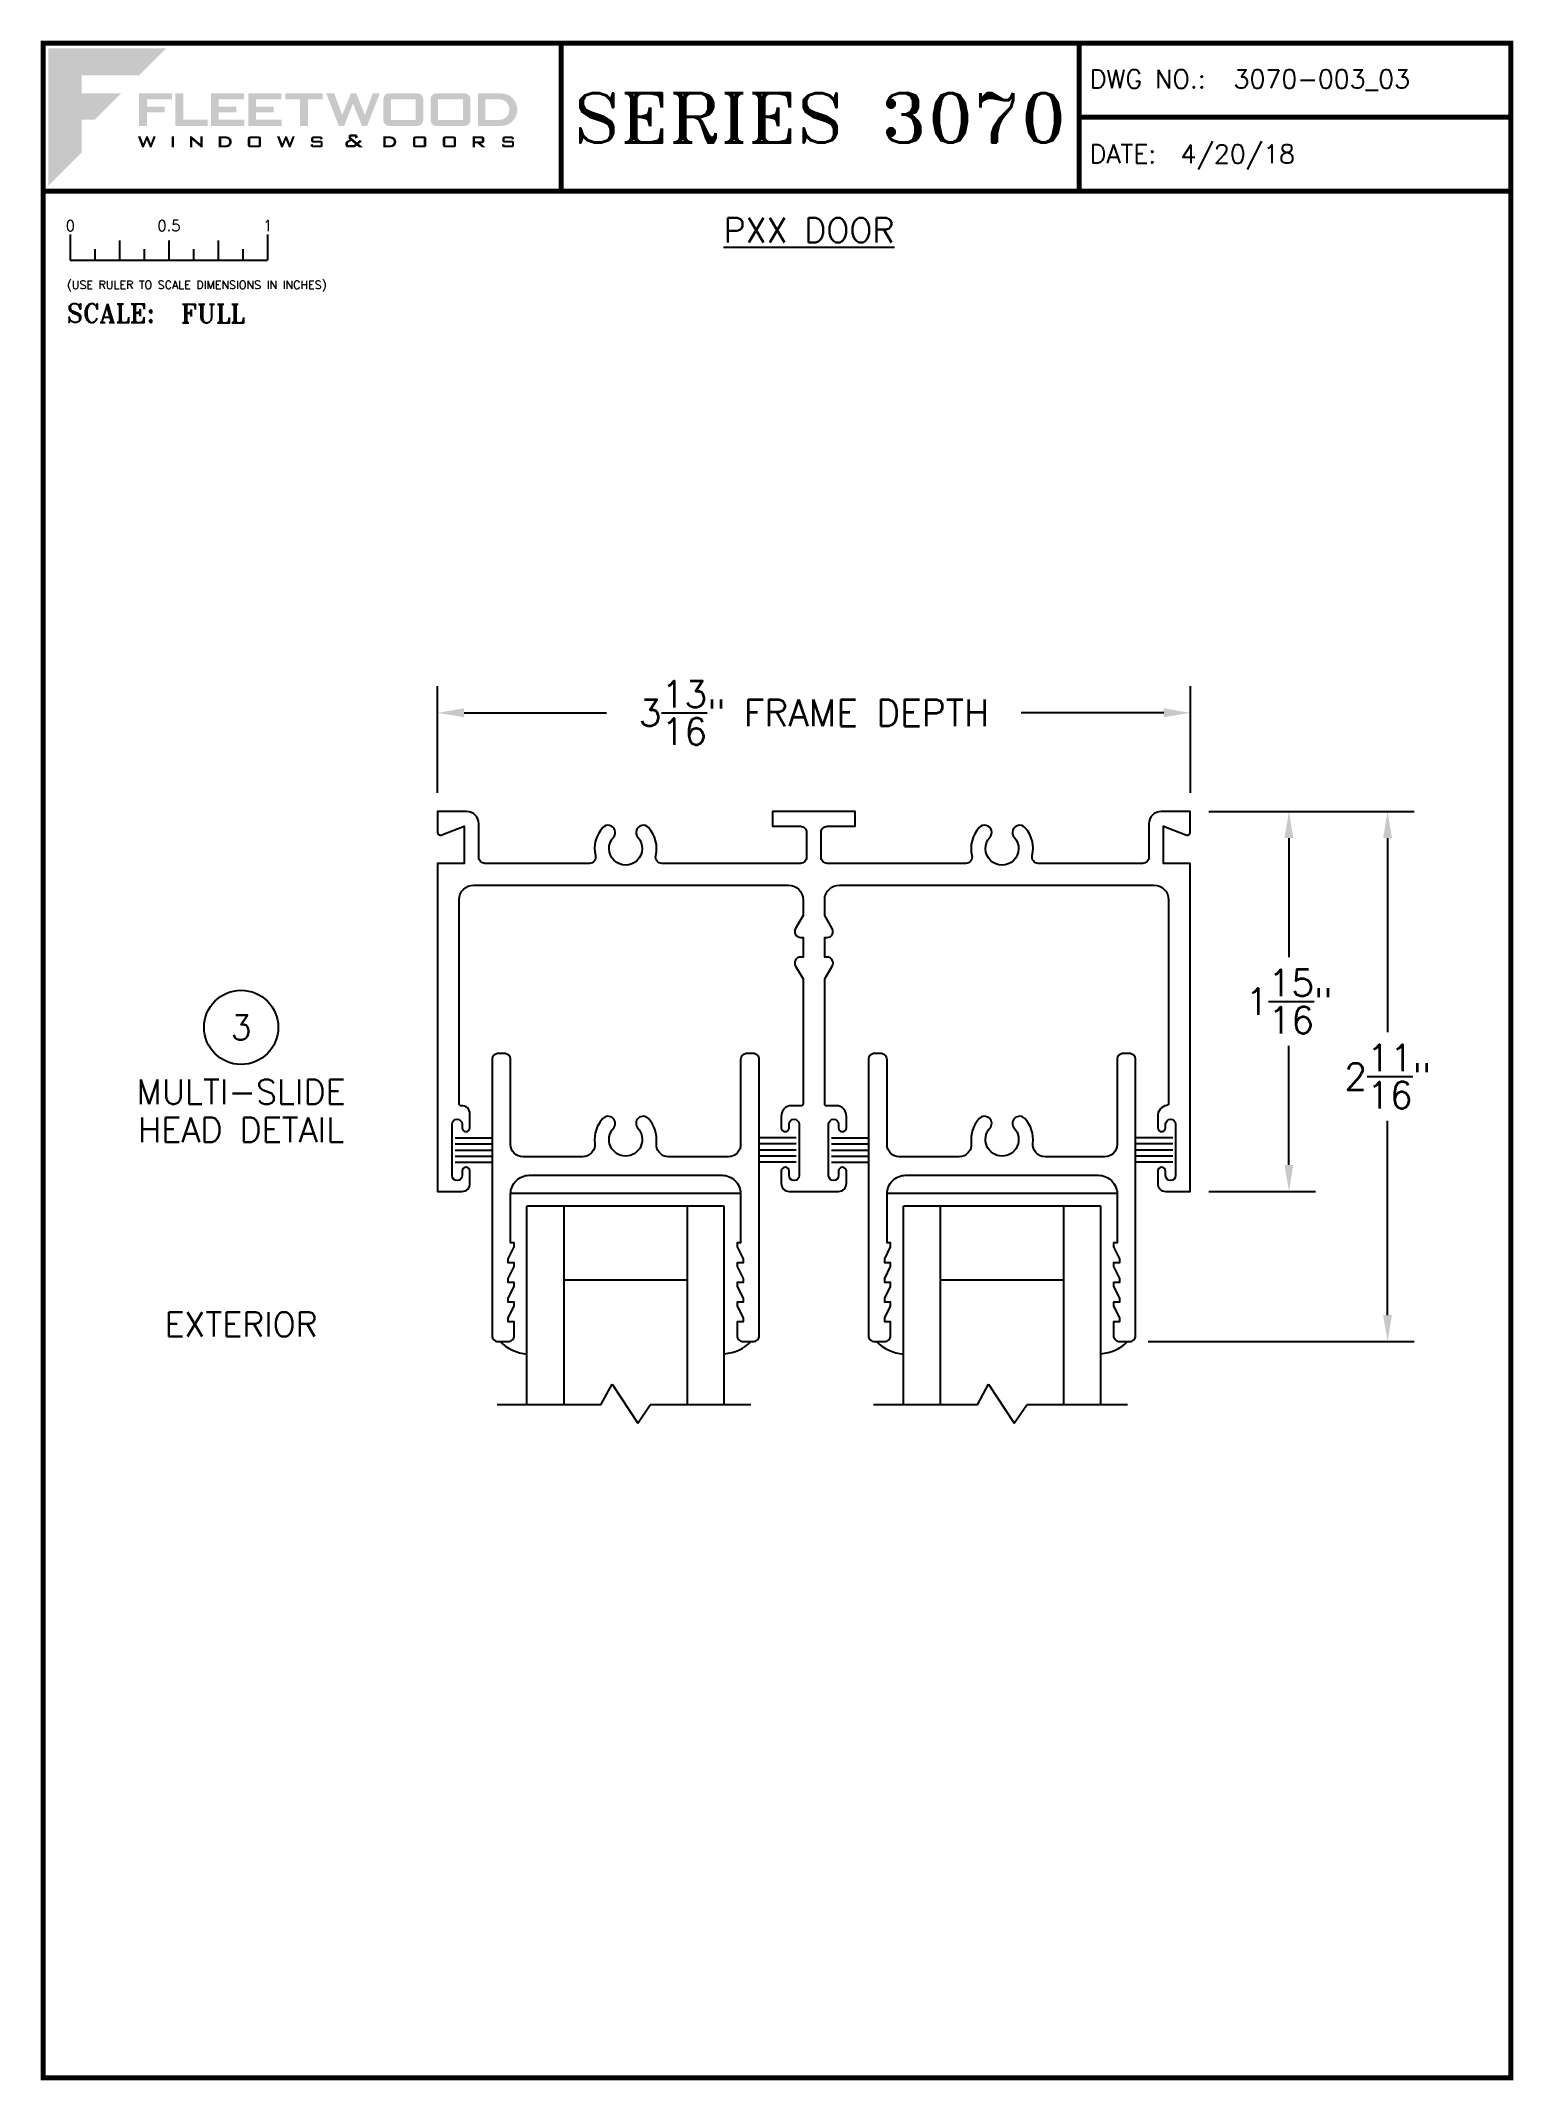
# Paper-space layout 'DETAIL 3' of a CAD drawing. Extents: x 0.3 to 7.8, y 0.1 to 10.4.
# The model-space entities are those that its viewports show. They can reach past a viewport. Long polylines and large blocks are cut down to what shows.
import ezdxf
from ezdxf.enums import TextEntityAlignment as Align

# ---------------------------------------------------------------- set-up
doc = ezdxf.new("R2010")
doc.units = 0
doc.header["$LTSCALE"] = 0.25
doc.header["$MEASUREMENT"] = 0
doc.layers.get('0').update_dxf_attribs({"linetype": 'CONTINUOUS'})
doc.layers.get('DEFPOINTS').update_dxf_attribs({"color": 1, "linetype": 'CONTINUOUS'})
for name, color, linetype in [('DIM', 7, 'CONTINUOUS'), ('FRAME', 1, 'CONTINUOUS'), ('GLASS-VINYL', 7, 'CONTINUOUS'), ('SEAL', 7, 'CONTINUOUS'), ('TEXT', 7, 'CONTINUOUS')]:
    doc.layers.add(name, color=color, linetype=linetype)
doc.layers.add('VP', color=40, linetype='CONTINUOUS', plot=False)
doc.layers.get('VP').off()
doc.styles.add('ROMANS', font='romans')
doc.styles.add('ROMANT', font='romant')
doc.styles.add('SIMPLEX-094', font='simplex.shx', dxfattribs={"height": 0.094})
doc.styles.get("Standard").update_dxf_attribs({"font": 'simplex.shx'})
doc.dimstyles.new('FULL SCALE', dxfattribs={"dimscale": 0.75, "dimtxt": 0.18, "dimasz": 0.18, "dimexe": 0.18, "dimexo": 0.125, "dimgap": 0.09, "dimtad": 0, "dimtih": 1, "dimtoh": 1, "dimdec": 4, "dimzin": 0, "dimdsep": 46, "dimlunit": 4, "dimtxsty": 'Standard', "dimcen": 0.09, "dimadec": 0, "dimazin": 0, "dimtfac": 1, "dimtdec": 4, "dimtofl": 0, "dimtmove": 0, "dimatfit": 3, "dimfxl": 0, "dimtolj": 1, "dimtzin": 0, "dimarcsym": 0})

# ---------------------------------------------------------------- blocks, each defined once
blk = doc.blocks.new('sectball')
blk.add_circle((0, 0), 0.125)
blk.add_attdef('NO', text='', height=0.062).set_placement((0, 0), align=Align.MIDDLE_CENTER)
for tag, p in [('LINE1', (0, -0.2588)), ('LINE2', (0, -0.3864)), ('LINE3', (0, -0.5214))]:
    blk.add_attdef(tag, text='', height=0.078).set_placement(p, align=Align.CENTER)
blk = doc.blocks.new('*D58')
at = {"layer": 'DEFPOINTS', "color": 0}
for p in [(6.127, 7.043), (2.311, 6.543), (6.127, 6.543)]:
    blk.add_point(p, dxfattribs=at)
at = {"layer": 'TEXT', "color": 0, "lineweight": -2}
for p, q in [((2.311, 6.637), (2.311, 7.178)), ((6.127, 6.637), (6.127, 7.178)), ((2.446, 7.043), (3.168, 7.043)), ((5.992, 7.043), (5.27, 7.043))]:
    blk.add_line(p, q, dxfattribs=at)
at = {"layer": 'TEXT', "color": 0}
for points in [[(2.446, 7.066), (2.446, 7.021), (2.311, 7.043)], [(5.992, 7.066), (5.992, 7.021), (6.127, 7.043)]]:
    blk.add_solid(points, dxfattribs=at)
at = {"layer": 'TEXT', "color": 0, "insert": (4.219, 7.043), "char_height": 0.135, "attachment_point": 5}
blk.add_mtext('\\A1;3{\\H1.000000x;\\S13/16;}" FRAME DEPTH', dxfattribs=at)
blk = doc.blocks.new('*D59')
at = {"layer": 'DEFPOINTS', "color": 0}
for p in [(6.127, 6.543), (5.819, 3.856), (7.127, 3.856)]:
    blk.add_point(p, dxfattribs=at)
at = {"layer": 'TEXT', "color": 0, "lineweight": -2}
for p, q in [((6.221, 6.543), (7.262, 6.543)), ((7.127, 6.408), (7.127, 5.425)), ((7.127, 3.991), (7.127, 4.975)), ((5.913, 3.856), (7.262, 3.856))]:
    blk.add_line(p, q, dxfattribs=at)
at = {"layer": 'TEXT', "color": 0}
for points in [[(7.104, 6.408), (7.149, 6.408), (7.127, 6.543)], [(7.104, 3.991), (7.149, 3.991), (7.127, 3.856)]]:
    blk.add_solid(points, dxfattribs=at)
at = {"layer": 'TEXT', "color": 0, "insert": (7.127, 5.2), "char_height": 0.135, "attachment_point": 5}
blk.add_mtext('\\A1;2{\\H1.000000x;\\S11/16;}"', dxfattribs=at)
blk = doc.blocks.new('Fleetwood_Logo_6-10-15')
h = blk.add_hatch(color=154)
h.dxf.hatch_style = 1
h.paths.add_polyline_path([(0.2526, -0.0017), (0.0019, -0.0017), (0.0019, -0.2942), (0.0725, -0.2236), (0.0725, -0.1535), (0.1007, -0.1535), (0.1567, -0.0976), (0.0725, -0.0976), (0.0725, -0.0596), (0.1946, -0.0596)])
h = blk.add_hatch(color=251)
h.dxf.hatch_style = 1
h.paths.add_polyline_path([(0.2487, -0.1256), (0.2112, -0.1256), (0.2112, -0.1102), (0.2647, -0.1102), (0.2647, -0.0976), (0.1946, -0.0976), (0.1946, -0.1667), (0.2112, -0.1667), (0.2112, -0.1377), (0.2487, -0.1377)])
h = blk.add_hatch(color=251)
h.dxf.hatch_style = 1
h.paths.add_polyline_path([(0.2886, -0.0976), (0.272, -0.0976), (0.272, -0.1667), (0.3401, -0.1667), (0.3401, -0.1535), (0.2886, -0.1535)])
h = blk.add_hatch(color=251)
h.dxf.hatch_style = 1
h.paths.add_polyline_path([(0.4175, -0.0976), (0.3474, -0.0976), (0.3474, -0.1667), (0.4185, -0.1667), (0.4185, -0.1534), (0.364, -0.1534), (0.364, -0.1377), (0.4015, -0.1377), (0.4015, -0.1256), (0.364, -0.1256), (0.364, -0.1102), (0.4175, -0.1102)])
h = blk.add_hatch(color=251)
h.dxf.hatch_style = 1
h.paths.add_polyline_path([(0.4965, -0.0976), (0.4264, -0.0976), (0.4264, -0.1667), (0.4975, -0.1667), (0.4975, -0.1534), (0.443, -0.1534), (0.443, -0.1377), (0.4804, -0.1377), (0.4804, -0.1256), (0.443, -0.1256), (0.443, -0.1102), (0.4965, -0.1102)])
h = blk.add_hatch(color=251)
h.dxf.hatch_style = 1
h.paths.add_polyline_path([(0.5842, -0.0976), (0.5054, -0.0976), (0.5054, -0.1102), (0.5365, -0.1102), (0.5365, -0.1667), (0.5531, -0.1667), (0.5531, -0.1102), (0.5842, -0.1102)])
h = blk.add_hatch(color=251)
h.dxf.hatch_style = 1
h.paths.add_polyline_path([(0.6089, -0.0976), (0.5921, -0.0976), (0.6188, -0.1667), (0.63, -0.1667), (0.6489, -0.1192), (0.6679, -0.1667), (0.6789, -0.1667), (0.7056, -0.0976), (0.6908, -0.0976), (0.6742, -0.1433), (0.6558, -0.0976), (0.6446, -0.0976), (0.6261, -0.1433)])
h = blk.add_hatch(color=251)
h.dxf.hatch_style = 1
h.paths.add_polyline_path([(0.7853, -0.0976), (0.726, -0.0976, 0.414214), (0.7133, -0.1102), (0.7133, -0.154, 0.414214), (0.726, -0.1667), (0.7853, -0.1667, 0.414214), (0.798, -0.154), (0.798, -0.1102, 0.414214)])
h.paths.add_polyline_path([(0.7819, -0.1102), (0.7819, -0.154), (0.7294, -0.154), (0.7294, -0.1102)], flags=16)
h = blk.add_hatch(color=251)
h.dxf.hatch_style = 1
h.paths.add_polyline_path([(0.8856, -0.0976), (0.8262, -0.0976, 0.414214), (0.8136, -0.1102), (0.8136, -0.154, 0.414214), (0.8262, -0.1667), (0.8856, -0.1667, 0.414214), (0.8982, -0.154), (0.8982, -0.1102, 0.414214)])
h.paths.add_polyline_path([(0.8822, -0.1102), (0.8822, -0.154), (0.8296, -0.154), (0.8296, -0.1102)], flags=16)
h = blk.add_hatch(color=251)
h.dxf.hatch_style = 1
h.paths.add_polyline_path([(0.9632, -0.0976), (0.914, -0.0976), (0.914, -0.1667), (0.9632, -0.1667, 1)])
h.paths.add_polyline_path([(0.9301, -0.1102), (0.9593, -0.1102, -1), (0.9593, -0.154), (0.9301, -0.154)], flags=16)
h = blk.add_hatch(color=7)
h.dxf.hatch_style = 1
h.paths.add_polyline_path([(0.2301, -0.1891), (0.2251, -0.1891), (0.2196, -0.2043), (0.2134, -0.1891), (0.2097, -0.1891), (0.2035, -0.2043), (0.1978, -0.1891), (0.1922, -0.1891), (0.2011, -0.2121), (0.2048, -0.2121), (0.2112, -0.1963), (0.2175, -0.2121), (0.2212, -0.2121)])
h = blk.add_hatch(color=7)
h.dxf.hatch_style = 1
h.paths.add_polyline_path([(0.2691, -0.1891), (0.2637, -0.1891), (0.2637, -0.2118), (0.2637, -0.2121), (0.2691, -0.2121)])
h = blk.add_hatch(color=7)
h.dxf.hatch_style = 1
h.paths.add_polyline_path([(0.3077, -0.1964), (0.3259, -0.2121), (0.3298, -0.2121), (0.3298, -0.1891), (0.325, -0.1891), (0.325, -0.2047), (0.3067, -0.1891), (0.3029, -0.1891), (0.3029, -0.2121), (0.3077, -0.2121)])
h = blk.add_hatch(color=7)
h.dxf.hatch_style = 1
h.paths.add_polyline_path([(0.3801, -0.1891), (0.3637, -0.1891), (0.3637, -0.2121), (0.3801, -0.2121, 1)])
h.paths.add_polyline_path([(0.3691, -0.2079), (0.3691, -0.1933), (0.3788, -0.1933, -1), (0.3788, -0.2079)], flags=16)
h = blk.add_hatch(color=7)
h.dxf.hatch_style = 1
h.paths.add_polyline_path([(0.4537, -0.2079), (0.4537, -0.1933, 0.414214), (0.4495, -0.1891), (0.4297, -0.1891, 0.414214), (0.4255, -0.1933), (0.4255, -0.2079, 0.414214), (0.4297, -0.2121), (0.4495, -0.2121, 0.414214)])
h.paths.add_polyline_path([(0.4308, -0.2079), (0.4308, -0.1933), (0.4484, -0.1933), (0.4484, -0.2079)], flags=16)
h = blk.add_hatch(color=7)
h.dxf.hatch_style = 1
h.paths.add_polyline_path([(0.5253, -0.1891), (0.5203, -0.1891), (0.5148, -0.2043), (0.5087, -0.1891), (0.5049, -0.1891), (0.4988, -0.2043), (0.493, -0.1891), (0.4874, -0.1891), (0.4963, -0.2121), (0.5001, -0.2121), (0.5064, -0.1963), (0.5127, -0.2121), (0.5164, -0.2121)])
h = blk.add_hatch(color=7)
h.dxf.hatch_style = 1
h.paths.add_polyline_path([(0.5801, -0.1891), (0.5643, -0.1891, 0.414214), (0.56, -0.1933), (0.56, -0.1981, 0.414214), (0.5643, -0.2024), (0.58, -0.2024), (0.58, -0.2078), (0.5637, -0.2078), (0.5637, -0.2052), (0.5591, -0.2062), (0.5591, -0.2078, 0.414214), (0.5634, -0.2121), (0.5805, -0.2121, 0.414214), (0.5848, -0.2078), (0.5848, -0.2024, 0.414214), (0.5805, -0.1982), (0.5648, -0.1982), (0.5648, -0.193), (0.5798, -0.193), (0.5798, -0.1958), (0.5843, -0.1948), (0.5843, -0.1933, 0.414214)])
h = blk.add_hatch(color=7)
h.dxf.hatch_style = 1
h.paths.add_polyline_path([(0.645, -0.1913, -0.222262), (0.6447, -0.1906), (0.6447, -0.1892), (0.6535, -0.1892), (0.6535, -0.193), (0.6587, -0.1918), (0.6587, -0.189, 0.414214), (0.6544, -0.1847), (0.6437, -0.1847, 0.414214), (0.6394, -0.189), (0.6394, -0.1922, 0.222262), (0.6407, -0.1948), (0.6415, -0.1955), (0.6345, -0.1998, 0.260684), (0.6329, -0.2027), (0.6329, -0.2078, 0.414214), (0.6372, -0.2121), (0.6514, -0.2121, 0.17577), (0.6536, -0.2113), (0.657, -0.2085), (0.6614, -0.2121), (0.6699, -0.2121), (0.6613, -0.2049), (0.6676, -0.1997), (0.6637, -0.1964), (0.6574, -0.2017)])
h.paths.add_polyline_path([(0.6532, -0.2052), (0.6509, -0.2072, -0.17577), (0.6502, -0.2074), (0.6382, -0.2074), (0.6382, -0.2033, -0.260684), (0.6387, -0.2025), (0.6451, -0.1985)], flags=16)
h = blk.add_hatch(color=7)
h.dxf.hatch_style = 1
h.paths.add_polyline_path([(0.7294, -0.1891), (0.713, -0.1891), (0.713, -0.2121), (0.7294, -0.2121, 1)])
h.paths.add_polyline_path([(0.7184, -0.2079), (0.7184, -0.1933), (0.7281, -0.1933, -1), (0.7281, -0.2079)], flags=16)
h = blk.add_hatch(color=7)
h.dxf.hatch_style = 1
h.paths.add_polyline_path([(0.8045, -0.2079), (0.8045, -0.1933, 0.414214), (0.8003, -0.1891), (0.7805, -0.1891, 0.414214), (0.7763, -0.1933), (0.7763, -0.2079, 0.414214), (0.7805, -0.2121), (0.8003, -0.2121, 0.414214)])
h.paths.add_polyline_path([(0.7816, -0.2079), (0.7816, -0.1933), (0.7992, -0.1933), (0.7992, -0.2079)], flags=16)
h = blk.add_hatch(color=7)
h.dxf.hatch_style = 1
h.paths.add_polyline_path([(0.8678, -0.2079), (0.8678, -0.1933, 0.414214), (0.8636, -0.1891), (0.8438, -0.1891, 0.414214), (0.8396, -0.1933), (0.8396, -0.2079, 0.414214), (0.8438, -0.2121), (0.8636, -0.2121, 0.414214)])
h.paths.add_polyline_path([(0.8449, -0.2079), (0.8449, -0.1933), (0.8624, -0.1933), (0.8624, -0.2079)], flags=16)
h = blk.add_hatch(color=7)
h.dxf.hatch_style = 1
h.paths.add_polyline_path([(0.9277, -0.1993), (0.9277, -0.1933, 0.414214), (0.9235, -0.1891), (0.9028, -0.1891), (0.9028, -0.2121), (0.9082, -0.2121), (0.9082, -0.2035), (0.9131, -0.2035), (0.9224, -0.2121), (0.9303, -0.2121), (0.9197, -0.2035), (0.9235, -0.2035, 0.414214)])
h.paths.add_polyline_path([(0.9082, -0.1993), (0.9082, -0.1933), (0.9214, -0.1933, -0.414214), (0.9224, -0.1943), (0.9224, -0.1983, -0.414214), (0.9214, -0.1993)], flags=16)
h = blk.add_hatch(color=7)
h.dxf.hatch_style = 1
h.paths.add_polyline_path([(0.9867, -0.1982), (0.971, -0.1982), (0.971, -0.193), (0.9859, -0.193), (0.9859, -0.1958), (0.9905, -0.1948), (0.9905, -0.1933, 0.414214), (0.9863, -0.1891), (0.9705, -0.1891, 0.414214), (0.9662, -0.1933), (0.9662, -0.1981, 0.414214), (0.9705, -0.2024), (0.9862, -0.2024), (0.9862, -0.2078), (0.9699, -0.2078), (0.9699, -0.2052), (0.9653, -0.2062), (0.9653, -0.2078, 0.414214), (0.9696, -0.2121), (0.9867, -0.2121, 0.414214), (0.991, -0.2078), (0.991, -0.2024, 0.414214)])
blk = doc.blocks.new('A-SIZE_P')
at = {"const_width": 0.025}
blk.add_lwpolyline([(0.313, 0.125), (7.751, 0.125), (7.751, 10.437), (0.313, 10.437)], close=True, dxfattribs=at)
for points in [[(2.938, 10.437), (2.938, 9.687)], [(5.563, 10.437), (5.563, 9.687)], [(5.563, 10.062), (7.751, 10.062)], [(0.313, 9.687), (7.751, 9.687)]]:
    blk.add_lwpolyline(points, dxfattribs=at)
at = {"xscale": 2.387023416083395, "yscale": 2.387023416083395, "zscale": 2.387023416083395}
blk.add_blockref('Fleetwood_Logo_6-10-15', (0.334, 10.416), dxfattribs=at)
for s, style, p in [('DWG NO.:', 'SIMPLEX-094', (5.617, 10.209)), ('DATE:', 'SIMPLEX-094', (5.616, 9.829)), ('SCALE:', 'ROMANT', (0.433, 9.022))]:
    blk.add_text(s, height=0.094, dxfattribs=dict(style=style)).set_placement(p)
for tag, p, style in [('DWG_NO', (6.346, 10.209), 'SIMPLEX-094'), ('DATE', (6.077, 9.829), 'SIMPLEX-094'), ('SCALE', (1.011, 9.02), 'ROMANT')]:
    blk.add_attdef(tag, p, '', height=0.094, dxfattribs=dict(style=style))
for tag, height, style, width, p, p2 in [('DWG_NO_F', 0.094, 'SIMPLEX-094', 1.745692, (6.347, 10.209), (7.683, 10.209)), ('PRODUCT', 0.25, 'ROMANT', 1.390728, (3.001, 9.934), (5.5, 9.934))]:
    blk.add_attdef(tag, text='', height=height, dxfattribs=dict(style=style, width=width)).set_placement(p, p2, align=Align.FIT)
blk = doc.blocks.new('Full')
for p, q in [((0.137, -0.219), (0.137, -0.35)), ((0.262, -0.294), (0.262, -0.35)), ((0.387, -0.249), (0.387, -0.35)), ((0.512, -0.294), (0.512, -0.35)), ((0.637, -0.249), (0.637, -0.35)), ((0.762, -0.294), (0.762, -0.35)), ((0.887, -0.249), (0.887, -0.35)), ((1.012, -0.294), (1.012, -0.35)), ((1.137, -0.219), (1.137, -0.35)), ((0.137, -0.35), (1.137, -0.35))]:
    blk.add_line(p, q)
for s, p in [('0', (0.137, -0.219)), ('0.5', (0.637, -0.219)), ('1', (1.137, -0.219))]:
    blk.add_text(s, height=0.055).set_placement(p, align=Align.BOTTOM_CENTER)
at = {"style": 'ROMANS'}
blk.add_text('(USE RULER TO SCALE DIMENSIONS IN INCHES)', height=0.04115, dxfattribs=at).set_placement((0.12, -0.495))
blk = doc.blocks.new('*D106')
at = {"layer": 'DEFPOINTS', "color": 0}
for p in [(6.127, 6.543), (6.127, 4.617), (6.627, 4.617)]:
    blk.add_point(p, dxfattribs=at)
at = {"layer": 'DIM', "color": 0, "lineweight": -2}
for p, q in [((6.221, 6.543), (6.762, 6.543)), ((6.627, 6.408), (6.627, 5.805)), ((6.627, 4.752), (6.627, 5.355)), ((6.221, 4.617), (6.762, 4.617))]:
    blk.add_line(p, q, dxfattribs=at)
at = {"layer": 'DIM', "color": 0}
for points in [[(6.604, 6.408), (6.649, 6.408), (6.627, 6.543)], [(6.604, 4.752), (6.649, 4.752), (6.627, 4.617)]]:
    blk.add_solid(points, dxfattribs=at)
at = {"layer": 'DIM', "color": 0, "insert": (6.627, 5.58), "char_height": 0.135, "attachment_point": 5}
blk.add_mtext('\\A1;1{\\H1.000000x;\\S15/16;}"', dxfattribs=at)
blk = doc.blocks.new('2-track head')
blk.add_lwpolyline([(1.983, -0.752), (1.983, -0.491, -1), (2.033, -0.491), (2.033, -0.509, 1), (2.073, -0.509), (2.073, -0.452, 0.348676), (2.033, -0.398), (1.973, -0.398, -0.414214), (1.963, -0.388), (1.963, 0.245), (2.001, 0.31, 0.57735), (1.975, 0.356), (1.963, 0.356), (1.963, 0.455), (1.975, 0.455, 0.57735), (2.001, 0.5), (1.963, 0.566), (1.963, 0.646, -0.414214), (2.038, 0.721), (3.631, 0.721, -0.414214), (3.706, 0.646), (3.706, -0.386, -0.373445), (3.697, -0.396, 0.383001), (3.651, -0.452), (3.651, -0.509, 1), (3.691, -0.509), (3.691, -0.491, -1), (3.741, -0.491), (3.741, -0.752, -1), (3.691, -0.752), (3.691, -0.729, 1), (3.651, -0.729), (3.651, -0.791, 0.414214), (3.691, -0.832), (3.816, -0.832), (3.816, 0.831), (3.681, 0.831), (3.681, 1.019), (3.794, 0.975, 0.528549), (3.816, 0.99), (3.816, 1.094), (3.668, 1.094, 0.414214), (3.606, 1.032), (3.606, 0.862, -0.414214), (3.575, 0.831), (3.045, 0.831, -0.485225), (3.015, 0.87, 0.248879), (2.978, 1.012, 1), (2.924, 0.963, -2.265582), (2.8, 0.963, 1), (2.746, 1.012, 0.248879), (2.709, 0.87, -0.485225), (2.679, 0.831), (1.976, 0.831, -0.414214), (1.945, 0.862), (1.945, 0.988, -0.414214), (1.976, 1.019), (2.118, 1.019), (2.118, 1.094), (1.698, 1.094), (1.698, 1.019), (1.84, 1.019, -0.414214), (1.871, 0.988), (1.871, 0.862, -0.414214), (1.84, 0.831), (1.137, 0.831, -0.485225), (1.107, 0.87, 0.248879), (1.07, 1.012, 1), (1.016, 0.963, -2.265582), (0.892, 0.963, 1), (0.838, 1.012, 0.248879), (0.801, 0.87, -0.485225), (0.771, 0.831), (0.241, 0.831, -0.414214), (0.21, 0.862), (0.21, 1.032, 0.414214), (0.148, 1.094), (0, 1.094), (0, 0.99, 0.528549), (0.022, 0.975), (0.135, 1.019), (0.135, 0.831), (0, 0.831), (0, -0.832), (0.125, -0.832, 0.414214), (0.165, -0.791), (0.165, -0.729, 1), (0.125, -0.729), (0.125, -0.752, -1), (0.075, -0.752), (0.075, -0.491, -1), (0.125, -0.491), (0.125, -0.509, 1), (0.165, -0.509), (0.165, -0.438, 0.443866), (0.121, -0.398, -0.443866), (0.11, -0.388), (0.11, 0.646, -0.414214), (0.185, 0.721), (1.778, 0.721, -0.414214), (1.853, 0.646), (1.853, 0.566), (1.815, 0.5, 0.57735), (1.841, 0.455), (1.853, 0.455), (1.853, 0.356), (1.841, 0.356, 0.57735), (1.815, 0.31), (1.853, 0.245), (1.853, -0.388, -0.414214), (1.843, -0.398), (1.783, -0.398, 0.348676), (1.743, -0.452), (1.743, -0.509, 1), (1.783, -0.509), (1.783, -0.491, -1), (1.833, -0.491), (1.833, -0.752, -1), (1.783, -0.752), (1.783, -0.729, 1), (1.743, -0.729), (1.743, -0.791, 0.414214), (1.783, -0.832), (1.908, -0.832), (2.033, -0.832, 0.414214), (2.073, -0.791), (2.073, -0.729, 1), (2.033, -0.729), (2.033, -0.752, -1)], format="xyb", close=True)
blk = doc.blocks.new('3004 STD TOP-RAIL')
at = {"color": 5}
blk.add_lwpolyline([(-0.116, 0.106), (-0.116, 0.106, 0.216769), (-0.156, -0.018, -0.448133), (-0.218, -0.087), (-0.521, -0.087, -0.414214), (-0.583, -0.025), (-0.583, 0.405, 0.414214), (-0.614, 0.436), (-0.646, 0.436, 0.414214), (-0.677, 0.405), (-0.677, -0.993, 0.414214), (-0.646, -1.024), (-0.596, -1.024, 0.414214), (-0.565, -0.993), (-0.565, -0.924), (-0.595, -0.924), (-0.595, -0.904), (-0.565, -0.844), (-0.565, -0.824), (-0.595, -0.824), (-0.595, -0.804), (-0.565, -0.744), (-0.565, -0.724), (-0.595, -0.724), (-0.595, -0.704), (-0.565, -0.644), (-0.565, -0.624), (-0.595, -0.624), (-0.595, -0.604), (-0.565, -0.544), (-0.565, -0.524), (-0.583, -0.524), (-0.583, -0.275, -0.414214), (-0.489, -0.181), (0, -0.181), (0.489, -0.181, -0.414214), (0.583, -0.275), (0.583, -0.524), (0.565, -0.524), (0.565, -0.544), (0.595, -0.604), (0.595, -0.624), (0.565, -0.624), (0.565, -0.644), (0.595, -0.704), (0.595, -0.724), (0.565, -0.724), (0.565, -0.744), (0.595, -0.804), (0.595, -0.824), (0.565, -0.824), (0.565, -0.844), (0.595, -0.904), (0.595, -0.924), (0.565, -0.924), (0.565, -0.993, 0.414214), (0.596, -1.024), (0.646, -1.024, 0.414214), (0.677, -0.993), (0.677, 0.405, 0.414214), (0.646, 0.436), (0.614, 0.436, 0.414214), (0.583, 0.405), (0.583, -0.025, -0.414214), (0.521, -0.087), (0.218, -0.087, -0.448133), (0.156, -0.018, 0.216769), (0.116, 0.106, 0.999998), (0.062, 0.057, -0.651692), (0, -0.084, -0.651692), (-0.062, 0.057, 0.999998), (-0.116, 0.106), (-0.116, 0.106)], format="xyb", dxfattribs=at)

msp = doc.modelspace()

# ---------------------------------------------------------------- linework, layer by layer
at = {"layer": 'GLASS-VINYL'}
for p, q in [((-2.106, 5.459), (-3.272, 5.459)), ((-2.189, 5.396), (-3.189, 5.396)), ((-3.189, 4.389), (-3.189, 5.396)), ((-3.001, 4.389), (-3.001, 5.396)), ((-2.376, 4.389), (-2.376, 5.396)), ((-2.189, 4.389), (-2.189, 5.396)), ((-0.198, 5.459), (-1.364, 5.459)), ((-0.281, 5.396), (-1.281, 5.396)), ((-1.281, 4.389), (-1.281, 5.396)), ((-1.093, 4.389), (-1.093, 5.396)), ((-0.468, 4.389), (-0.468, 5.396)), ((-0.281, 4.389), (-0.281, 5.396)), ((-2.376, 5.021), (-3.001, 5.021)), ((-0.468, 5.021), (-1.093, 5.021)), ((-2.814, 4.389), (-2.758, 4.493)), ((-2.758, 4.493), (-2.628, 4.296)), ((-0.906, 4.389), (-0.85, 4.493)), ((-0.85, 4.493), (-0.72, 4.296)), ((-2.814, 4.389), (-3.34, 4.389)), ((-2.628, 4.296), (-2.564, 4.389)), ((-2.054, 4.389), (-2.564, 4.389)), ((-0.906, 4.389), (-1.432, 4.389)), ((-0.72, 4.296), (-0.656, 4.389)), ((-0.146, 4.389), (-0.656, 4.389))]:
    msp.add_line(p, q, dxfattribs=at)
for centre, start, end in [((-3.171, 4.863), 224.9356, 265.1823), ((-2.205, 4.865), 274.2808, 314.2526), ((-1.263, 4.863), 224.9356, 265.1823), ((-0.297, 4.865), 274.2808, 314.2526)]:
    msp.add_arc(centre, 0.218, start, end, dxfattribs=at)
at = {"layer": 'SEAL'}
for p, q in [((-3.553, 5.742), (-3.366, 5.742)), ((-3.553, 5.711), (-3.366, 5.711)), ((-1.824, 5.742), (-2.012, 5.742)), ((-1.824, 5.711), (-2.012, 5.711)), ((-1.645, 5.742), (-1.458, 5.742)), ((-1.645, 5.711), (-1.458, 5.711)), ((0.084, 5.742), (-0.104, 5.742)), ((0.084, 5.711), (-0.104, 5.711)), ((-3.553, 5.68), (-3.366, 5.68)), ((-3.553, 5.649), (-3.366, 5.649)), ((-3.553, 5.618), (-3.366, 5.618)), ((-1.824, 5.68), (-2.012, 5.68)), ((-1.824, 5.649), (-2.012, 5.649)), ((-1.824, 5.618), (-2.012, 5.618)), ((-1.645, 5.68), (-1.458, 5.68)), ((-1.645, 5.649), (-1.458, 5.649)), ((-1.645, 5.618), (-1.458, 5.618)), ((0.084, 5.68), (-0.104, 5.68)), ((0.084, 5.649), (-0.104, 5.649)), ((0.084, 5.618), (-0.104, 5.618))]:
    msp.add_line(p, q, dxfattribs=at)

# ---------------------------------------------------------------- block references
for p in [(-2.689, 5.733), (-0.781, 5.733)]:
    msp.add_blockref('3004 STD TOP-RAIL', p)
at = {"layer": 'FRAME'}
msp.add_blockref('2-track head', (-3.643, 6.302), dxfattribs=at)

psp = doc.layouts.new('DETAIL 3')

# ---------------------------------------------------------------- block references
at = {"layer": 'DIM'}
ref = psp.add_blockref('A-SIZE_P', (0, 0), dxfattribs=at)
ref.add_attrib('DATE', '4/20/18', (6.07741, 9.82884), dxfattribs={"layer": '0', "height": 0.094, "style": 'SIMPLEX-094'})
ref.add_attrib('SCALE', 'FULL', (1.01101, 9.02035), dxfattribs={"layer": '0', "height": 0.094, "style": 'ROMANT'})
ref.add_attrib('PRODUCT', 'SERIES 3070', dxfattribs={"layer": '0', "height": 0.25, "style": 'ROMANT', "width": 0.981308}).set_placement((3.0005, 9.93352), (5.5005, 9.93352), align=Align.FIT)
ref.add_attrib('DWG_NO', '3070-003_03', (6.34634, 10.20879), dxfattribs={"layer": '0', "height": 0.094, "style": 'SIMPLEX-094'})
psp.add_blockref('Full', (0.313, 9.687), dxfattribs=at)
at = {"layer": 'TEXT'}
ref = psp.add_blockref('sectball', (1.31581, 5.44897), dxfattribs=dict(at, xscale=1.503999999999998, yscale=1.503999999999998, zscale=1.503999999999998))
ref.add_attrib('NO', '3', dxfattribs={"layer": '0', "height": 0.125}).set_placement((1.31581, 5.44897), align=Align.MIDDLE_CENTER)
ref.add_attrib('LINE1', 'MULTI-SLIDE', dxfattribs={"layer": '0', "height": 0.125}).set_placement((1.31581, 5.05969), align=Align.CENTER)
ref.add_attrib('LINE2', 'HEAD DETAIL', dxfattribs={"layer": '0', "height": 0.125}).set_placement((1.31581, 4.86787), align=Align.CENTER)

# ---------------------------------------------------------------- texts
psp.add_text('EXTERIOR', height=0.124, dxfattribs=at).set_placement((1.31581, 3.88163), align=Align.CENTER)
at = {"layer": 'TEXT', "insert": (4.19436, 9.48988), "char_height": 0.124, "width": 1.2194, "attachment_point": 5}
psp.add_mtext('{\\LPXX DOOR}', dxfattribs=at)

# ---------------------------------------------------------------- dimensions: what is measured, and where the dimension line sits
at = {"layer": 'DIM'}
dim = psp.add_linear_dim(base=(6.6269, 4.61747), p1=(6.1269, 6.54347), p2=(6.1269, 4.61747), angle=90, dimstyle='FULL SCALE', dxfattribs=at)
dim.commit()
dim.dimension.update_dxf_attribs({"geometry": '*D106', "text_midpoint": (6.6269, 5.58047)})
at = {"layer": 'TEXT'}
dim = psp.add_linear_dim(base=(6.1269, 7.04347), p1=(2.3109, 6.54347), p2=(6.1269, 6.54347), angle=180, text='<> FRAME DEPTH', dimstyle='FULL SCALE', dxfattribs=at)
dim.commit()
dim.dimension.update_dxf_attribs({"geometry": '*D58', "text_midpoint": (4.2189, 7.04347), "dimtype": 160})
dim = psp.add_linear_dim(base=(7.1269, 3.85597), p1=(6.1269, 6.54347), p2=(5.8189, 3.85597), angle=90, dimstyle='FULL SCALE', dxfattribs=at)
dim.commit()
dim.dimension.update_dxf_attribs({"geometry": '*D59', "text_midpoint": (7.1269, 5.19972)})

# ---------------------------------------------------------------- viewports
at = {"layer": 'VP'}
psp.add_viewport(center=(4.18648, 5.27942), size=(4.46452, 3.7582013), view_center_point=(-1.76732, 6.13213), view_height=3.7582012, dxfattribs=at)

doc.saveas('drawing.dxf')
